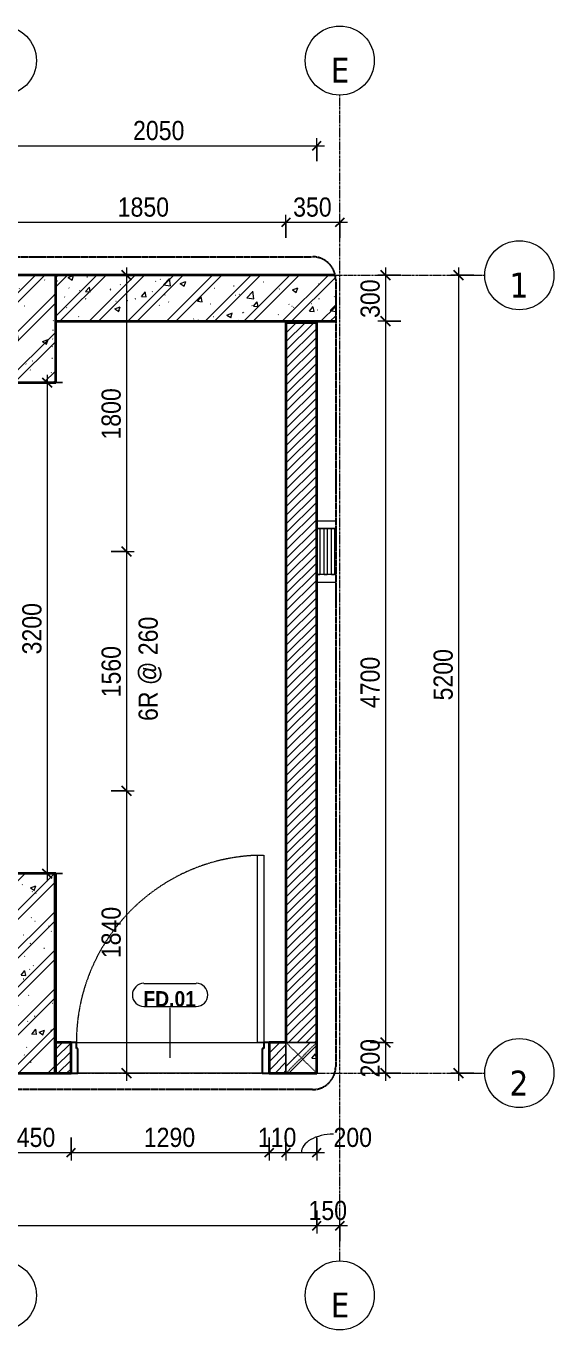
# Model space of a CAD drawing. Header units: millimetres. Extents: x 31919 to 91448, y -42770 to 34550.
# Drawn here: x 63198 to 66635, y -40526 to -32029 of the extents above; entities that cross this region are included whole.
import ezdxf

# ---------------------------------------------------------------- set-up
doc = ezdxf.new("R2010")
doc.units = ezdxf.units.MM
for name, pattern in [('Dash', [6, 3, -3]), ('Dash - Tight', [4.5, 3, -1.5]), ('Grid Line', [22.225, 12.7, -3.175, 3.175, -3.175]), ('Hidden', [7.14375, 4.7625, -2.38125])]:
    doc.linetypes.add(name, pattern=pattern)
for name, color, linetype, lineweight in [('0-3', 10, 'Continuous', 5), ('A-ANNO-DIMS', 211, 'Continuous', 9), ('A-ANNO-DIMS-50', 211, 'Continuous', 9), ('A-DETL-GENF-1', 92, 'Dash - Tight', 18), ('A-DETL-GENF-2', 254, 'Continuous', 18), ('A-DETL-GENF-3', 92, 'Hidden', 25), ('A-DETL-MEDM', 33, 'Continuous', 35), ('A-DOOR', 31, 'Continuous', 18), ('A-DOOR-FRAM', 31, 'Continuous', 25), ('A-DOOR-IDEN', 31, 'Continuous', 9), ('A-FLOR', 192, 'Continuous', 18), ('A-WALL', 113, 'Continuous', 18), ('A-WALL-1', 113, 'Continuous', 35), ('A-WALL-PATT-1', 111, 'Continuous', 18), ('A-WALL-PATT-2', 254, 'Continuous', 18), ('L-SITE-WALL-1', 7, 'Continuous', 35), ('M-EQPM', 50, 'Continuous', 18), ('S-COLS', 52, 'Continuous', 18), ('S-COLS-1', 9, 'Continuous', 5), ('S-COLS-2', 7, 'Continuous', 35), ('S-COLS-3', 52, 'Dash', 18), ('S-COLS-4', 254, 'Continuous', 18), ('S-COLS-5', 52, 'Continuous', 35), ('S-COLS-HDLN', 52, 'Dash', 18), ('S-GRID-1', 1, 'Grid Line', 9), ('S-GRID-IDEN', 1, 'Continuous', 9)]:
    doc.layers.add(name, color=color, linetype=linetype, lineweight=lineweight)
doc.styles.add('Arial_B', font='arialbd.ttf', dxfattribs={"width": 0.9, "height": 100})
doc.styles.add('Tahoma_B', font='tahomabd.ttf', dxfattribs={"height": 162.5})
doc.styles.add('UTM Avo', font='', dxfattribs={"width": 0.9, "height": 125})
doc.styles.get('UTM Avo').set_extended_font_data('UTM Avo')
doc.dimstyles.new('1_Dim_chi_tiet_2_5', dxfattribs={"dimscale": 304.8, "dimtxt": 124.912619, "dimasz": 0.19685, "dimexe": 0.164042, "dimexo": 0.0625, "dimgap": 0.016404, "dimtad": 1, "dimdec": 0, "dimrnd": 5, "dimzin": 0, "dimdsep": 46, "dimtxsty": 'UTM Avo', "dimblk1": 'OBLIQUE', "dimblk2": 'OBLIQUE', "dimsah": 1, "dimcen": 0.09, "dimdle": 0.164042, "dimazin": 0, "dimtfac": 1, "dimtdec": 4, "dimtix": 1, "dimtmove": 0, "dimatfit": 3, "dimfxl": 0.328084, "dimfxlon": 1, "dimtvp": 1, "dimtolj": 1, "dimtzin": 0, "dimarcsym": 2})
doc.dimstyles.new('1_Dim_chi_tiet_2_5_1', dxfattribs={"dimscale": 304.8, "dimtxt": 124.912619, "dimasz": 0.19685, "dimexe": 0.164042, "dimexo": 0.0625, "dimgap": 0.016404, "dimtad": 1, "dimdec": 0, "dimrnd": 5, "dimzin": 0, "dimdsep": 46, "dimtxsty": 'UTM Avo', "dimblk1": 'OBLIQUE', "dimblk2": 'OBLIQUE', "dimsah": 1, "dimcen": 0.09, "dimdle": 0.164042, "dimazin": 0, "dimtfac": 1, "dimtdec": 4, "dimtix": 1, "dimtmove": 1, "dimatfit": 3, "dimfxl": 0.328084, "dimfxlon": 1, "dimtvp": 1, "dimtolj": 1, "dimtzin": 0, "dimarcsym": 2})
pattern_1 = [(50, (0, 0), (364.368, -31.8783), [38.1, -419.1]), (355, (0, 0), (-70.4859, 382.1133), [30.48, -335.28]), (100.451, (30.36, -2.66), (293.885, 350.2334), [32.38, -356.18]), (46.184, (0, 101.6), (542.1585, -84.086), [57.15, -628.65]), (96.636, (45.2, 94.6), (474.805, 494.8554), [48.57, -534.27]), (351.184, (0, 101.6), (474.81, 494.85), [45.72, -502.92]), (21, (50.8, 76.2), (303.2285, -204.5305), [38.1, -419.1]), (326, (50.8, 76.2), (123.604, 368.376), [30.48, -335.28]), (71.451, (76.07, 59.16), (426.8341, 163.8427), [32.38, -356.18]), (37.5, (0, 0), (6.17665, 169.11015), [3.353, -327.863, 3.353, -337.007, -336.55]), (37.5, (0, 0), (6.17665, 169.11015), [-671.576, 3.353, -333.197]), (7.5, (0, 0), (133.6389, 200.3615), [3.353, -190.703, 3.353, -320.243, -128.27]), (7.5, (0, 0), (133.6389, 200.3615), [-517.652, 3.353, -124.917]), (327.5, (-113.28, 0), (271.18182, -11.45836), [3.353, -123.647, 3.353, -392.887, -525.78]), (327.5, (-113.28, 0), (271.18182, -11.45836), [-523.24, 3.353, -522.427]), (317.5, (-164.08, 0), (296.2585, 50.8528), [3.353, -161.747, 3.353, -259.791, -373.38]), (317.5, (-164.08, 0), (296.2585, 50.8528), [-428.244, 3.353, -370.027]), (45, (0, 0), (-125.7236, 125.7236), []), (45, (0, 190.5), (-125.7236, 125.7236), [])]
pattern_2 = [(45, (26003.375, 0), (-28.28427, 28.28427), [])]
pattern_3 = [(50, (26003.37, 0), (364.368, -31.8783), [38.1, -419.1]), (355, (26003.37, 0), (-70.4859, 382.1133), [30.48, -335.28]), (100.451, (26033.74, -2.66), (293.885, 350.2334), [32.38, -356.18]), (46.184, (26003.37, 101.6), (542.1585, -84.086), [57.15, -628.65]), (96.636, (26048.55, 94.6), (474.805, 494.8554), [48.57, -534.27]), (351.184, (26003.4, 101.6), (474.81, 494.85), [45.72, -502.92]), (21, (26054.17, 76.2), (303.2285, -204.5305), [38.1, -419.1]), (326, (26054.17, 76.2), (123.604, 368.376), [30.48, -335.28]), (71.451, (26079.44, 59.16), (426.8341, 163.8427), [32.38, -356.18]), (37.5, (26003.37, 0), (6.17665, 169.11015), [3.353, -327.863, 3.353, -337.007, -336.55]), (37.5, (26003.37, 0), (6.17665, 169.11015), [-671.576, 3.353, -333.197]), (7.5, (26003.37, 0), (133.6389, 200.3615), [3.353, -190.703, 3.353, -320.243, -128.27]), (7.5, (26003.37, 0), (133.6389, 200.3615), [-517.652, 3.353, -124.917]), (327.5, (25890.09, 0), (271.18182, -11.45836), [3.353, -123.647, 3.353, -392.887, -525.78]), (327.5, (25890.09, 0), (271.18182, -11.45836), [-523.24, 3.353, -522.427]), (317.5, (25839.3, 0), (296.2585, 50.8528), [3.353, -161.747, 3.353, -259.791, -373.38]), (317.5, (25839.3, 0), (296.2585, 50.8528), [-428.244, 3.353, -370.027]), (45, (26003.37, 0), (-125.7236, 125.7236), []), (45, (26003.37, 190.5), (-125.7236, 125.7236), [])]

# ---------------------------------------------------------------- blocks, each defined once
blk = doc.blocks.new('NCV_TKTC_KET CAU_rvt-4-TKCS_THANG BỘ TB2 - MẶT BẰNG TẦNG HẦM')
at = {"layer": 'A-WALL-PATT-2'}
h = blk.add_hatch(dxfattribs=at)
h.set_pattern_fill('FP_2', color=256, style=0, pattern_type=2)
h.set_pattern_definition(pattern_1)
h.paths.add_polyline_path([(31636.9, -33952.6), (33486.9, -33952.6), (33486.9, -33652.6), (31640.9, -33652.6), (31636.9, -33682.6)])
h = blk.add_hatch(dxfattribs=at)
h.set_pattern_fill('FP_2', color=256, style=0, pattern_type=2)
h.set_pattern_definition(pattern_1)
h.paths.add_polyline_path([(31636.9, -33952.6), (33486.9, -33952.6), (33486.9, -33652.6), (31640.9, -33652.6), (31636.9, -33682.6)])
h = blk.add_hatch(dxfattribs=at)
h.set_pattern_fill('FP_2', color=256, style=0, pattern_type=2)
h.set_pattern_definition(pattern_1)
h.paths.add_polyline_path([(33836.9, -33952.6), (37036.9, -33952.6), (37036.9, -33652.6), (33836.9, -33652.6)])
h = blk.add_hatch(dxfattribs=at)
h.set_pattern_fill('FP_2', color=256, style=0, pattern_type=2)
h.set_pattern_definition(pattern_1)
h.paths.add_polyline_path([(33836.9, -33952.6), (37036.9, -33952.6), (37036.9, -33652.6), (33836.9, -33652.6)])
h = blk.add_hatch(dxfattribs=at)
h.set_pattern_fill('FP_2', color=256, style=0, pattern_type=2)
h.set_pattern_definition(pattern_1)
h.paths.add_polyline_path([(37386.9, -33952.6), (39210.5, -33952.6), (39210.5, -33682.6), (39206.5, -33652.6), (37386.9, -33652.6)])
h = blk.add_hatch(dxfattribs=at)
h.set_pattern_fill('FP_2', color=256, style=0, pattern_type=2)
h.set_pattern_definition(pattern_1)
h.paths.add_polyline_path([(37386.9, -33952.6), (39210.5, -33952.6), (39210.5, -33682.6), (39206.5, -33652.6), (37386.9, -33652.6)])
at = {"layer": 'S-COLS-1'}
blk.add_hatch(color=256, dxfattribs=at).paths.add_polyline_path([(37384.2, -38852.6), (37386.9, -38852.6), (37386.9, -37552.6), (37384.2, -37552.7)])
at = {"layer": 'L-SITE-WALL-1'}
for p, q in [((33486.9, -33652.6), (31640.9, -33652.6)), ((37036.9, -33652.6), (33836.9, -33652.6)), ((39206.5, -33652.6), (37386.9, -33652.6)), ((31636.9, -33952.6), (33486.9, -33952.6)), ((33836.9, -33952.6), (37036.9, -33952.6)), ((37386.9, -33952.6), (39210.5, -33952.6))]:
    blk.add_line(p, q, dxfattribs=at)
at = {"layer": 'S-COLS-2'}
for p, q in [((33836.9, -37552.6), (33486.9, -37552.6)), ((37386.9, -37552.6), (37036.9, -37552.6)), ((37386.9, -38852.6), (37386.9, -37552.6)), ((37384.2, -38852.6), (37386.9, -38852.6))]:
    blk.add_line(p, q, dxfattribs=at)
blk = doc.blocks.new('FD_01 - FD_01-1200x2200mm-1787917-TKCS_THANG BỘ TB2 - MẶT BẰNG TẦNG HẦM')
at = {"layer": 'A-DETL-GENF-1'}
for p, q in [((570, 100), (570, 1320)), ((570, 1320), (610, 1320)), ((610, 1320), (610, 100)), ((610, 100), (570, 100))]:
    blk.add_line(p, q, dxfattribs=at)
blk.add_arc((610, 100), 1220, 91.87889, 180, dxfattribs=at)
at = {"layer": 'A-DOOR-FRAM'}
for p, q in [((-610, 100), (-645, 100)), ((-645, 100), (-645, -100)), ((-610, 60), (-610, 100)), ((645, 100), (610, 100)), ((610, 100), (610, 60)), ((645, -100), (645, 100)), ((-600, 60), (-610, 60)), ((-600, -100), (-600, 60)), ((610, 60), (600, 60)), ((600, 60), (600, -100)), ((-645, -100), (-600, -100)), ((600, -100), (645, -100))]:
    blk.add_line(p, q, dxfattribs=at)
blk = doc.blocks.new('G1_SOF - BO TRU - 200x200-3845341-TKCS_THANG BỘ TB2 - MẶT BẰNG TẦNG HẦM')
at = {"layer": 'S-COLS-HDLN'}
for p, q in [((-100, 100), (100, -100)), ((100, 100), (-100, -100))]:
    blk.add_line(p, q, dxfattribs=at)
blk = doc.blocks.new('THOAT NUOC 300 - w300-4038355-TKCS_THANG BỘ TB2 - MẶT BẰNG TẦNG HẦM')
at = {"layer": 'M-EQPM'}
for p, q in [((-562.5, 200), (-438.9, 200)), ((-542.5, 150), (-562.5, 150)), ((-438.9, 150), (-562.5, 150)), ((-542.5, 150), (-542.5, -150)), ((-514.5, -150), (-514.5, 150)), ((-494.5, 150), (-514.5, 150)), ((-494.5, 150), (-494.5, -150)), ((-466.4, -150), (-466.4, 150)), ((-446.4, 150), (-466.4, 150)), ((-446.4, 150), (-446.4, -150)), ((-562.5, -150), (-542.5, -150)), ((-438.9, -150), (-562.5, -150)), ((-514.5, -150), (-494.5, -150)), ((-466.4, -150), (-446.4, -150)), ((-562.5, -200), (-438.9, -200))]:
    blk.add_line(p, q, dxfattribs=at)
blk = doc.blocks.new('BORDER VIEW - BORDER VIEW-2470870-TKCS_THANG BỘ TB2 - MẶT BẰNG TẦNG HẦM')
at = {"layer": 'A-DETL-GENF-3'}
for p, q in [((150, 7573.6), (5277.2, 7573.6)), ((0, 150), (0, 7423.6)), ((5427.2, 7423.6), (5427.2, 150)), ((5277.2, 0), (150, 0))]:
    blk.add_line(p, q, dxfattribs=at)
for centre, start, end in [((150, 7423.6), 90, 180), ((5277.2, 7423.6), 360, 90), ((150, 150), 180, 270), ((5277.2, 150), 270, 0)]:
    blk.add_arc(centre, 150, start, end, dxfattribs=at)
blk = doc.blocks.new('Grid - M_Grid Head - Circle-353313-TKCS_THANG BỘ TB2 - MẶT BẰNG TẦNG HẦM')
at = {"layer": 'S-GRID-IDEN'}
blk.add_circle((0, 0), 4.5, dxfattribs=at)
blk = doc.blocks.new('DIMBLOCK79-TKCS_THANG BỘ TB2 - MẶT BẰNG TẦNG HẦM')
at = {"layer": 'A-ANNO-DIMS-50', "lineweight": 25}
for p, q in [((63851.2, -33652.6), (63821.2, -33622.6)), ((63851.2, -33652.6), (63881.2, -33682.6)), ((63851.2, -35452.6), (63821.2, -35422.6)), ((63851.2, -35452.6), (63881.2, -35482.6))]:
    blk.add_line(p, q, dxfattribs=at)
at = {"layer": 'A-ANNO-DIMS-50'}
for p, q in [((63851.2, -33602.6), (63851.2, -35452.6)), ((63951.2, -33652.6), (63801.2, -33652.6)), ((63851.2, -33652.6), (63951.2, -33652.6)), ((63751.2, -35452.6), (63901.2, -35452.6)), ((63851.2, -35452.6), (63751.2, -35452.6))]:
    blk.add_line(p, q, dxfattribs=at)
at = {"layer": 'A-ANNO-DIMS-50', "color": 0, "insert": (63688.8, -34723.7), "char_height": 125, "width": 410.824, "attachment_point": 1, "rotation": 90, "line_spacing_factor": 1.110334, "style": 'UTM Avo'}
blk.add_mtext('1800', dxfattribs=at)
blk = doc.blocks.new('_Oblique')
at = {"color": 0, "linetype": 'ByBlock', "lineweight": -2}
blk.add_line((-0.5, -0.5), (0.5, 0.5), dxfattribs=at)
blk = doc.blocks.new('DIMBLOCK80-TKCS_THANG BỘ TB2 - MẶT BẰNG TẦNG HẦM')
at = {"layer": 'A-ANNO-DIMS-50', "lineweight": 25}
for p, q in [((63851.2, -35452.6), (63821.2, -35422.6)), ((63851.2, -35452.6), (63881.2, -35482.6)), ((63851.2, -37012.6), (63821.2, -36982.6)), ((63851.2, -37012.6), (63881.2, -37042.6))]:
    blk.add_line(p, q, dxfattribs=at)
at = {"layer": 'A-ANNO-DIMS-50'}
for p, q in [((63751.2, -35452.6), (63901.2, -35452.6)), ((63851.2, -35452.6), (63751.2, -35452.6)), ((63851.2, -35452.6), (63851.2, -37012.6)), ((63751.2, -37012.6), (63901.2, -37012.6)), ((63851.2, -37012.6), (63751.2, -37012.6))]:
    blk.add_line(p, q, dxfattribs=at)
at = {"layer": 'A-ANNO-DIMS-50', "color": 0, "char_height": 125, "attachment_point": 1, "rotation": 90, "line_spacing_factor": 1.110334, "style": 'UTM Avo'}
for s, insert, width in [('6R @ 260', (63930.1, -36557.6), 780.01), ('1560', (63688.8, -36403.7), 410.824)]:
    blk.add_mtext(s, dxfattribs=dict(at, insert=insert, width=width))
blk = doc.blocks.new('DIMBLOCK81-TKCS_THANG BỘ TB2 - MẶT BẰNG TẦNG HẦM')
at = {"layer": 'A-ANNO-DIMS-50'}
for p, q in [((63751.2, -37012.6), (63901.2, -37012.6)), ((63851.2, -37012.6), (63751.2, -37012.6)), ((63851.2, -37012.6), (63851.2, -38902.6)), ((63951.2, -38852.6), (63801.2, -38852.6)), ((63851.2, -38852.6), (63951.2, -38852.6))]:
    blk.add_line(p, q, dxfattribs=at)
at = {"layer": 'A-ANNO-DIMS-50', "lineweight": 25}
for p, q in [((63851.2, -37012.6), (63821.2, -36982.6)), ((63851.2, -37012.6), (63881.2, -37042.6)), ((63851.2, -38852.6), (63821.2, -38822.6)), ((63851.2, -38852.6), (63881.2, -38882.6))]:
    blk.add_line(p, q, dxfattribs=at)
at = {"layer": 'A-ANNO-DIMS-50', "color": 0, "insert": (63688.8, -38103.7), "char_height": 125, "width": 410.824, "attachment_point": 1, "rotation": 90, "line_spacing_factor": 1.110334, "style": 'UTM Avo'}
blk.add_mtext('1840', dxfattribs=at)
blk = doc.blocks.new('DIMBLOCK85-TKCS_THANG BỘ TB2 - MẶT BẰNG TẦNG HẦM')
at = {"layer": 'A-ANNO-DIMS-50', "lineweight": 25}
for p, q in [((66013.5, -33652.6), (65983.5, -33622.6)), ((66013.5, -33652.6), (66043.5, -33682.6)), ((66013.5, -38852.6), (65983.5, -38822.6)), ((66013.5, -38852.6), (66043.5, -38882.6))]:
    blk.add_line(p, q, dxfattribs=at)
at = {"layer": 'A-ANNO-DIMS-50'}
for p, q in [((66013.5, -33602.6), (66013.5, -38902.6)), ((66113.5, -33652.6), (65963.5, -33652.6)), ((66013.5, -33652.6), (66113.5, -33652.6)), ((66113.5, -38852.6), (65963.5, -38852.6)), ((66013.5, -38852.6), (66113.5, -38852.6))]:
    blk.add_line(p, q, dxfattribs=at)
at = {"layer": 'A-ANNO-DIMS-50', "color": 0, "insert": (65851.1, -36423.7), "char_height": 125, "width": 410.824, "attachment_point": 1, "rotation": 90, "line_spacing_factor": 1.110334, "style": 'UTM Avo'}
blk.add_mtext('5200', dxfattribs=at)
blk = doc.blocks.new('DIMBLOCK86-TKCS_THANG BỘ TB2 - MẶT BẰNG TẦNG HẦM')
at = {"layer": 'A-ANNO-DIMS-50', "lineweight": 25}
for p, q in [((64890.3, -33308.2), (64860.3, -33338.2)), ((64890.3, -33308.2), (64920.3, -33278.2)), ((65240.3, -33308.2), (65210.3, -33338.2)), ((65240.3, -33308.2), (65270.3, -33278.2))]:
    blk.add_line(p, q, dxfattribs=at)
at = {"layer": 'A-ANNO-DIMS-50'}
for p, q in [((64890.3, -33408.2), (64890.3, -33258.2)), ((65290.3, -33308.2), (64890.3, -33308.2)), ((64890.3, -33308.2), (64890.3, -33408.2)), ((65240.3, -33408.2), (65240.3, -33258.2)), ((65240.3, -33308.2), (65240.3, -33408.2))]:
    blk.add_line(p, q, dxfattribs=at)
at = {"layer": 'A-ANNO-DIMS-50', "color": 0, "insert": (64936.9, -33145.8), "char_height": 125, "width": 308.118, "attachment_point": 1, "line_spacing_factor": 1.110334, "style": 'UTM Avo'}
blk.add_mtext('350', dxfattribs=at)
blk = doc.blocks.new('DIMBLOCK87-TKCS_THANG BỘ TB2 - MẶT BẰNG TẦNG HẦM')
at = {"layer": 'A-ANNO-DIMS-50', "lineweight": 25}
for p, q in [((63040.3, -33308.2), (63010.3, -33338.2)), ((63040.3, -33308.2), (63070.3, -33278.2)), ((64890.3, -33308.2), (64860.3, -33338.2)), ((64890.3, -33308.2), (64920.3, -33278.2))]:
    blk.add_line(p, q, dxfattribs=at)
at = {"layer": 'A-ANNO-DIMS-50'}
for p, q in [((63040.3, -33408.2), (63040.3, -33258.2)), ((64890.3, -33308.2), (63040.3, -33308.2)), ((63040.3, -33308.2), (63040.3, -33408.2)), ((64890.3, -33408.2), (64890.3, -33258.2)), ((64890.3, -33308.2), (64890.3, -33408.2))]:
    blk.add_line(p, q, dxfattribs=at)
at = {"layer": 'A-ANNO-DIMS-50', "color": 0, "insert": (63794.1, -33145.8), "char_height": 125, "width": 410.824, "attachment_point": 1, "line_spacing_factor": 1.110334, "style": 'UTM Avo'}
blk.add_mtext('1850', dxfattribs=at)
blk = doc.blocks.new('DIMBLOCK91-TKCS_THANG BỘ TB2 - MẶT BẰNG TẦNG HẦM')
at = {"layer": 'A-ANNO-DIMS-50'}
for p, q in [((64890.3, -39271.3), (64890.3, -39421.3)), ((64890.3, -39371.3), (64890.3, -39271.3)), ((65090.3, -39271.3), (65090.3, -39421.3)), ((65090.3, -39371.3), (65090.3, -39271.3)), ((65140.3, -39371.3), (64890.3, -39371.3))]:
    blk.add_line(p, q, dxfattribs=at)
at = {"layer": 'A-ANNO-DIMS-50', "lineweight": 25}
for p, q in [((64890.3, -39371.3), (64920.3, -39341.3)), ((65090.3, -39371.3), (65120.3, -39341.3)), ((64890.3, -39371.3), (64860.3, -39401.3)), ((65090.3, -39371.3), (65060.3, -39401.3))]:
    blk.add_line(p, q, dxfattribs=at)
at = {"layer": 'A-ANNO-DIMS-50'}
blk.add_ellipse((65199.6, -39371.3), major_axis=(209.3, 0), ratio=0.576481, start_param=1.570796, end_param=3.141593, dxfattribs=at)
at = {"layer": 'A-ANNO-DIMS-50', "color": 0, "insert": (65199.6, -39208.9), "char_height": 125, "width": 308.118, "attachment_point": 1, "line_spacing_factor": 1.110334, "style": 'UTM Avo'}
blk.add_mtext('200', dxfattribs=at)
blk = doc.blocks.new('DIMBLOCK92-TKCS_THANG BỘ TB2 - MẶT BẰNG TẦNG HẦM')
at = {"layer": 'A-ANNO-DIMS-50'}
for p, q in [((64780.3, -39271.3), (64780.3, -39421.3)), ((64780.3, -39371.3), (64780.3, -39271.3)), ((64890.3, -39271.3), (64890.3, -39421.3)), ((64890.3, -39371.3), (64890.3, -39271.3)), ((64890.3, -39371.3), (64780.3, -39371.3))]:
    blk.add_line(p, q, dxfattribs=at)
at = {"layer": 'A-ANNO-DIMS-50', "lineweight": 25}
for p, q in [((64780.3, -39371.3), (64810.3, -39341.3)), ((64890.3, -39371.3), (64920.3, -39341.3)), ((64780.3, -39371.3), (64750.3, -39401.3)), ((64890.3, -39371.3), (64860.3, -39401.3))]:
    blk.add_line(p, q, dxfattribs=at)
at = {"layer": 'A-ANNO-DIMS-50', "color": 0, "insert": (64706.9, -39208.9), "char_height": 125, "width": 308.118, "attachment_point": 1, "line_spacing_factor": 1.110334, "style": 'UTM Avo'}
blk.add_mtext('110', dxfattribs=at)
blk = doc.blocks.new('DIMBLOCK93-TKCS_THANG BỘ TB2 - MẶT BẰNG TẦNG HẦM')
at = {"layer": 'A-ANNO-DIMS-50'}
for p, q in [((63490.3, -39271.3), (63490.3, -39421.3)), ((63490.3, -39371.3), (63490.3, -39271.3)), ((64780.3, -39271.3), (64780.3, -39421.3)), ((64780.3, -39371.3), (64780.3, -39271.3)), ((64780.3, -39371.3), (63490.3, -39371.3))]:
    blk.add_line(p, q, dxfattribs=at)
at = {"layer": 'A-ANNO-DIMS-50', "lineweight": 25}
for p, q in [((63490.3, -39371.3), (63520.3, -39341.3)), ((64780.3, -39371.3), (64810.3, -39341.3)), ((63490.3, -39371.3), (63460.3, -39401.3)), ((64780.3, -39371.3), (64750.3, -39401.3))]:
    blk.add_line(p, q, dxfattribs=at)
at = {"layer": 'A-ANNO-DIMS-50', "color": 0, "insert": (63964.1, -39208.9), "char_height": 125, "width": 410.824, "attachment_point": 1, "line_spacing_factor": 1.110334, "style": 'UTM Avo'}
blk.add_mtext('1290', dxfattribs=at)
blk = doc.blocks.new('DIMBLOCK94-TKCS_THANG BỘ TB2 - MẶT BẰNG TẦNG HẦM')
at = {"layer": 'A-ANNO-DIMS-50'}
for p, q in [((63040.3, -39471.3), (63040.3, -39321.3)), ((63490.3, -39271.3), (63490.3, -39421.3)), ((63490.3, -39371.3), (63490.3, -39271.3)), ((63490.3, -39371.3), (63040.3, -39371.3)), ((63040.3, -39371.3), (63040.3, -39471.3))]:
    blk.add_line(p, q, dxfattribs=at)
at = {"layer": 'A-ANNO-DIMS-50', "lineweight": 25}
for p, q in [((63040.3, -39371.3), (63070.3, -39341.3)), ((63490.3, -39371.3), (63520.3, -39341.3)), ((63040.3, -39371.3), (63010.3, -39401.3)), ((63490.3, -39371.3), (63460.3, -39401.3))]:
    blk.add_line(p, q, dxfattribs=at)
at = {"layer": 'A-ANNO-DIMS-50', "color": 0, "insert": (63136.9, -39208.9), "char_height": 125, "width": 308.118, "attachment_point": 1, "line_spacing_factor": 1.110334, "style": 'UTM Avo'}
blk.add_mtext('450', dxfattribs=at)
blk = doc.blocks.new('STN_Door Tag - STN_Door Tag-1788670-TKCS_THANG BỘ TB2 - MẶT BẰNG TẦNG HẦM')
at = {"layer": 'A-DOOR-IDEN'}
for p, q in [((-3.37, 1.49), (3.43, 1.49)), ((-3.37, -1.52), (3.43, -1.52))]:
    blk.add_line(p, q, dxfattribs=at)
for centre, start, end in [((-3.37, -0.01), 90, 270), ((3.43, -0.01), 270, 90)]:
    blk.add_arc(centre, 1.51, start, end, dxfattribs=at)
blk = doc.blocks.new('DIMBLOCK102-TKCS_THANG BỘ TB2 - MẶT BẰNG TẦNG HẦM')
at = {"layer": 'A-ANNO-DIMS-50'}
for p, q in [((65090.3, -39747.5), (65090.3, -39897.5)), ((65090.3, -39847.5), (65090.3, -39747.5)), ((65290.3, -39847.5), (65090.3, -39847.5)), ((65240.3, -39947.5), (65240.3, -39797.5)), ((65240.3, -39847.5), (65240.3, -39947.5))]:
    blk.add_line(p, q, dxfattribs=at)
at = {"layer": 'A-ANNO-DIMS-50', "lineweight": 25}
for p, q in [((65090.3, -39847.5), (65060.3, -39877.5)), ((65090.3, -39847.5), (65120.3, -39817.5)), ((65240.3, -39847.5), (65210.3, -39877.5)), ((65240.3, -39847.5), (65270.3, -39817.5))]:
    blk.add_line(p, q, dxfattribs=at)
at = {"layer": 'A-ANNO-DIMS-50', "color": 0, "insert": (65036.9, -39685.1), "char_height": 125, "width": 308.118, "attachment_point": 1, "line_spacing_factor": 1.110334, "style": 'UTM Avo'}
blk.add_mtext('150', dxfattribs=at)
blk = doc.blocks.new('DIMBLOCK103-TKCS_THANG BỘ TB2 - MẶT BẰNG TẦNG HẦM')
at = {"layer": 'A-ANNO-DIMS-50'}
for p, q in [((57790.3, -39747.5), (57790.3, -39897.5)), ((57790.3, -39847.5), (57790.3, -39747.5)), ((65090.3, -39747.5), (65090.3, -39897.5)), ((65090.3, -39847.5), (65090.3, -39747.5)), ((65090.3, -39847.5), (57740.3, -39847.5))]:
    blk.add_line(p, q, dxfattribs=at)
at = {"layer": 'A-ANNO-DIMS-50', "lineweight": 25}
for p, q in [((57790.3, -39847.5), (57760.3, -39877.5)), ((57790.3, -39847.5), (57820.3, -39817.5)), ((65090.3, -39847.5), (65060.3, -39877.5)), ((65090.3, -39847.5), (65120.3, -39817.5))]:
    blk.add_line(p, q, dxfattribs=at)
at = {"layer": 'A-ANNO-DIMS-50', "color": 0, "insert": (61269.1, -39685.1), "char_height": 125, "width": 410.824, "attachment_point": 1, "line_spacing_factor": 1.110334, "style": 'UTM Avo'}
blk.add_mtext('7300', dxfattribs=at)
blk = doc.blocks.new('DIMBLOCK104-TKCS_THANG BỘ TB2 - MẶT BẰNG TẦNG HẦM')
at = {"layer": 'A-ANNO-DIMS-50', "lineweight": 25}
for p, q in [((65537.8, -33652.6), (65507.8, -33622.6)), ((65537.8, -33652.6), (65567.8, -33682.6)), ((65537.8, -33952.6), (65507.8, -33922.6)), ((65537.8, -33952.6), (65567.8, -33982.6))]:
    blk.add_line(p, q, dxfattribs=at)
at = {"layer": 'A-ANNO-DIMS-50'}
for p, q in [((65537.8, -33602.6), (65537.8, -33952.6)), ((65637.8, -33652.6), (65487.8, -33652.6)), ((65537.8, -33652.6), (65637.8, -33652.6)), ((65637.8, -33952.6), (65487.8, -33952.6)), ((65537.8, -33952.6), (65637.8, -33952.6))]:
    blk.add_line(p, q, dxfattribs=at)
at = {"layer": 'A-ANNO-DIMS-50', "color": 0, "insert": (65375.4, -33930.9), "char_height": 125, "width": 308.118, "attachment_point": 1, "rotation": 90, "line_spacing_factor": 1.110334, "style": 'UTM Avo'}
blk.add_mtext('300', dxfattribs=at)
blk = doc.blocks.new('DIMBLOCK105-TKCS_THANG BỘ TB2 - MẶT BẰNG TẦNG HẦM')
at = {"layer": 'A-ANNO-DIMS-50'}
for p, q in [((65637.8, -33952.6), (65487.8, -33952.6)), ((65537.8, -33952.6), (65537.8, -38652.6)), ((65537.8, -33952.6), (65637.8, -33952.6)), ((65437.8, -38652.6), (65587.8, -38652.6)), ((65537.8, -38652.6), (65437.8, -38652.6))]:
    blk.add_line(p, q, dxfattribs=at)
at = {"layer": 'A-ANNO-DIMS-50', "lineweight": 25}
for p, q in [((65537.8, -33952.6), (65507.8, -33922.6)), ((65537.8, -33952.6), (65567.8, -33982.6)), ((65537.8, -38652.6), (65507.8, -38622.6)), ((65537.8, -38652.6), (65567.8, -38682.6))]:
    blk.add_line(p, q, dxfattribs=at)
at = {"layer": 'A-ANNO-DIMS-50', "color": 0, "insert": (65375.4, -36473.8), "char_height": 125, "width": 410.824, "attachment_point": 1, "rotation": 90, "line_spacing_factor": 1.110334, "style": 'UTM Avo'}
blk.add_mtext('4700', dxfattribs=at)
blk = doc.blocks.new('DIMBLOCK106-TKCS_THANG BỘ TB2 - MẶT BẰNG TẦNG HẦM')
at = {"layer": 'A-ANNO-DIMS-50'}
for p, q in [((65437.8, -38652.6), (65587.8, -38652.6)), ((65537.8, -38652.6), (65437.8, -38652.6)), ((65537.8, -38652.6), (65537.8, -38902.6)), ((65637.8, -38852.6), (65487.8, -38852.6)), ((65537.8, -38852.6), (65637.8, -38852.6))]:
    blk.add_line(p, q, dxfattribs=at)
at = {"layer": 'A-ANNO-DIMS-50', "lineweight": 25}
for p, q in [((65537.8, -38652.6), (65507.8, -38622.6)), ((65537.8, -38652.6), (65567.8, -38682.6)), ((65537.8, -38852.6), (65507.8, -38822.6)), ((65537.8, -38852.6), (65567.8, -38882.6))]:
    blk.add_line(p, q, dxfattribs=at)
at = {"layer": 'A-ANNO-DIMS-50', "color": 0, "insert": (65375.4, -38881), "char_height": 125, "width": 308.118, "attachment_point": 1, "rotation": 90, "line_spacing_factor": 1.110334, "style": 'UTM Avo'}
blk.add_mtext('200', dxfattribs=at)
blk = doc.blocks.new('DIMBLOCK109-TKCS_THANG BỘ TB2 - MẶT BẰNG TẦNG HẦM')
at = {"layer": 'A-ANNO-DIMS-50'}
for p, q in [((63040.3, -32709.1), (63040.3, -32859.1)), ((63040.3, -32809.1), (63040.3, -32709.1)), ((65090.3, -32909.1), (65090.3, -32759.1)), ((63040.3, -32809.1), (65140.3, -32809.1)), ((65090.3, -32809.1), (65090.3, -32909.1))]:
    blk.add_line(p, q, dxfattribs=at)
at = {"layer": 'A-ANNO-DIMS-50', "lineweight": 25}
for p, q in [((63040.3, -32809.1), (63070.3, -32779.1)), ((65090.3, -32809.1), (65120.3, -32779.1)), ((63040.3, -32809.1), (63010.3, -32839.1)), ((65090.3, -32809.1), (65060.3, -32839.1))]:
    blk.add_line(p, q, dxfattribs=at)
at = {"layer": 'A-ANNO-DIMS-50', "color": 0, "insert": (63894.1, -32646.8), "char_height": 125, "width": 410.824, "attachment_point": 1, "line_spacing_factor": 1.110334, "style": 'UTM Avo'}
blk.add_mtext('2050', dxfattribs=at)
blk = doc.blocks.new('DIMBLOCK113-TKCS_THANG BỘ TB2 - MẶT BẰNG TẦNG HẦM')
at = {"layer": 'A-ANNO-DIMS-50', "lineweight": 25}
for p, q in [((63335.1, -34352.6), (63305.1, -34322.6)), ((63335.1, -34352.6), (63365.1, -34382.6)), ((63335.1, -37552.7), (63305.1, -37522.7)), ((63335.1, -37552.7), (63365.1, -37582.7))]:
    blk.add_line(p, q, dxfattribs=at)
at = {"layer": 'A-ANNO-DIMS-50'}
for p, q in [((63335.1, -34302.6), (63335.1, -37602.7)), ((63435.1, -34352.6), (63285.1, -34352.6)), ((63335.1, -34352.6), (63435.1, -34352.6)), ((63435.1, -37552.7), (63285.1, -37552.7)), ((63335.1, -37552.7), (63435.1, -37552.7))]:
    blk.add_line(p, q, dxfattribs=at)
at = {"layer": 'A-ANNO-DIMS-50', "color": 0, "insert": (63172.8, -36123.8), "char_height": 125, "width": 410.824, "attachment_point": 1, "rotation": 90, "line_spacing_factor": 1.110334, "style": 'UTM Avo'}
blk.add_mtext('3200', dxfattribs=at)

msp = doc.modelspace()

# ---------------------------------------------------------------- hatches: boundary and pattern name
at = {"layer": 'A-DETL-GENF-2'}
h = msp.add_hatch(dxfattribs=at)
h.set_pattern_fill('FP_2', color=256, style=0, pattern_type=2)
h.set_pattern_definition(pattern_3)
h.paths.add_polyline_path([(63040.3, -38852.6), (63387.6, -38852.6), (63387.6, -37552.7), (63040.3, -37552.7)])
h.paths.add_polyline_path([(59508.3, -38852.6), (59840.3, -38852.6), (59840.3, -37552.6), (59490.3, -37552.6), (59490.3, -38852.6)])
h.paths.add_polyline_path([(59490.3, -34352.6), (59840.3, -34352.6), (59840.3, -33652.6), (59490.3, -33652.6)])
h.paths.add_polyline_path([(63390.3, -34352.6), (63390.3, -33652.6), (63040.3, -33652.6), (63040.3, -34352.6)])
at = {"layer": 'A-WALL-PATT-1'}
h = msp.add_hatch(dxfattribs=at)
h.set_pattern_fill('FP_1', color=256, style=0, pattern_type=2)
h.set_pattern_definition(pattern_2)
h.paths.add_polyline_path([(64890.3, -38652.6), (65090.3, -38652.6), (65090.3, -33962.6), (64890.3, -33962.6), (64890.3, -36262.9)])
h = msp.add_hatch(dxfattribs=at)
h.set_pattern_fill('FP_1', color=256, style=0, pattern_type=2)
h.set_pattern_definition(pattern_2)
h.paths.add_polyline_path([(64890.3, -38852.6), (64890.3, -38652.6), (64780.3, -38652.6), (64780.3, -38852.6)])
h.paths.add_polyline_path([(63490.3, -38852.6), (63490.3, -38652.6), (63387.6, -38652.6), (63387.6, -38852.6)])
at = {"layer": 'S-COLS-4'}
h = msp.add_hatch(dxfattribs=at)
h.set_pattern_fill('FP_2', color=256, style=0, pattern_type=2)
h.set_pattern_definition(pattern_3)
h.paths.add_polyline_path([(65090.3, -38852.6), (65090.3, -38652.6), (64890.3, -38652.6), (64890.3, -38852.6)])
h = msp.add_hatch(dxfattribs=at)
h.set_pattern_fill('FP_2', color=256, style=0, pattern_type=2)
h.set_pattern_definition(pattern_3)
h.paths.add_polyline_path([(65090.3, -38852.6), (65090.3, -38652.6), (64890.3, -38652.6), (64890.3, -38852.6)])

# ---------------------------------------------------------------- linework, layer by layer
at = {"layer": 'A-DETL-MEDM'}
for p, q in [((63390.3, -33652.6), (63040.3, -33652.6)), ((63390.3, -34352.6), (63390.3, -33652.6)), ((63040.3, -34352.6), (63390.3, -34352.6)), ((63387.6, -37552.7), (63040.3, -37552.7)), ((63387.6, -38852.6), (63387.6, -37552.7)), ((63040.3, -38852.6), (63387.6, -38852.6))]:
    msp.add_line(p, q, dxfattribs=at)
at = {"layer": 'A-DOOR-IDEN'}
msp.add_line((64135.3, -38752.6), (64135.3, -38426.9), dxfattribs=at)
at = {"layer": 'A-FLOR'}
for p, q in [((64890.3, -33962.6), (64890.3, -33952.6)), ((65090.3, -33952.6), (65090.3, -33962.6)), ((65090.3, -35302.6), (65213.9, -35302.6)), ((65213.9, -35602.6), (65090.3, -35602.6)), ((63525.3, -38652.7), (64745.3, -38652.7)), ((64735.3, -38852.6), (63535.3, -38852.6))]:
    msp.add_line(p, q, dxfattribs=at)
at = {"layer": 'A-WALL'}
for p, q in [((64890.3, -38652.6), (65090.3, -38652.6)), ((64890.3, -38852.6), (64890.3, -38652.6))]:
    msp.add_line(p, q, dxfattribs=at)
at = {"layer": 'A-WALL-1'}
for p, q in [((64890.3, -33962.6), (64890.3, -38652.6)), ((65090.3, -33962.6), (64890.3, -33962.6)), ((65090.3, -38652.6), (65090.3, -33962.6)), ((63490.3, -38652.6), (63387.6, -38652.6)), ((63490.3, -38852.6), (63490.3, -38652.6)), ((64890.3, -38652.6), (64780.3, -38652.6)), ((64780.3, -38652.6), (64780.3, -38852.6)), ((63387.6, -38852.6), (63490.3, -38852.6)), ((64780.3, -38852.6), (64890.3, -38852.6))]:
    msp.add_line(p, q, dxfattribs=at)
at = {"layer": 'S-COLS'}
for p, q in [((64890.3, -38652.6), (64890.3, -38852.6)), ((65090.3, -38652.6), (64890.3, -38652.6))]:
    msp.add_line(p, q, dxfattribs=at)
at = {"layer": 'S-COLS-5'}
for p, q in [((65090.3, -38852.6), (65090.3, -38652.6)), ((64890.3, -38852.6), (65090.3, -38852.6))]:
    msp.add_line(p, q, dxfattribs=at)
at = {"layer": 'S-GRID-1'}
for p, q in [((58068.9, -33652.6), (64935.2, -33652.6)), ((64935.2, -33652.6), (66185.2, -33652.6)), ((65240.3, -38826.4), (65240.3, -33728.8)), ((65240.3, -40076.4), (65240.3, -38826.4)), ((58068.9, -38852.6), (64935.2, -38852.6)), ((64935.2, -38852.6), (66185.2, -38852.6))]:
    msp.add_line(p, q, dxfattribs=at)

# ---------------------------------------------------------------- block references
at = {"layer": '0-3'}
msp.add_blockref('NCV_TKTC_KET CAU_rvt-4-TKCS_THANG BỘ TB2 - MẶT BẰNG TẦNG HẦM', (26003.4, 0), dxfattribs=at)
at = {"layer": 'A-DETL-GENF-1', "rotation": 270.0000000000001}
msp.add_blockref('BORDER VIEW - BORDER VIEW-2470870-TKCS_THANG BỘ TB2 - MẶT BẰNG TẦNG HẦM', (57640.3, -33532.6), dxfattribs=at)
at = {"layer": 'A-DOOR'}
msp.add_blockref('FD_01 - FD_01-1200x2200mm-1787917-TKCS_THANG BỘ TB2 - MẶT BẰNG TẦNG HẦM', (64135.3, -38752.6), dxfattribs=at)
at = {"layer": 'A-DOOR-IDEN', "xscale": 49.99999999999998, "yscale": 49.99999999999998, "zscale": 49.99999999999998}
msp.add_blockref('STN_Door Tag - STN_Door Tag-1788670-TKCS_THANG BỘ TB2 - MẶT BẰNG TẦNG HẦM', (64133.8, -38342.4), dxfattribs=at)
at = {"layer": 'M-EQPM'}
msp.add_blockref('THOAT NUOC 300 - w300-4038355-TKCS_THANG BỘ TB2 - MẶT BẰNG TẦNG HẦM', (65652.8, -35452.6), dxfattribs=at)
at = {"layer": 'S-COLS-3', "rotation": 270.0000000000001}
msp.add_blockref('G1_SOF - BO TRU - 200x200-3845341-TKCS_THANG BỘ TB2 - MẶT BẰNG TẦNG HẦM', (64990.3, -38752.6), dxfattribs=at)
at = {"layer": 'S-GRID-IDEN', "xscale": 49.99999999999998, "yscale": 49.99999999999998, "zscale": 49.99999999999998}
for p in [(63040.3, -32253.8), (65240.3, -32253.8), (63040.3, -40301.4), (65240.3, -40301.4)]:
    msp.add_blockref('Grid - M_Grid Head - Circle-353313-TKCS_THANG BỘ TB2 - MẶT BẰNG TẦNG HẦM', p, dxfattribs=at)
at = {"layer": 'S-GRID-IDEN', "xscale": 49.99999999999998, "yscale": 49.99999999999998, "zscale": 49.99999999999998, "rotation": 269.9999999999997}
for p in [(66410.2, -33652.6), (66410.2, -38852.6)]:
    msp.add_blockref('Grid - M_Grid Head - Circle-353313-TKCS_THANG BỘ TB2 - MẶT BẰNG TẦNG HẦM', p, dxfattribs=at)

# ---------------------------------------------------------------- texts
at = {"layer": 'A-DOOR-IDEN', "insert": (64132.8, -38369.1), "char_height": 100, "width": 351.45, "attachment_point": 5, "line_spacing_factor": 0.936439, "style": 'Arial_B'}
msp.add_mtext('\\pt2.25,4.5,6.75,9,11.25,13.5,15.75,18,20.25,22.5,24.75,27,29.25,31.5,33.75,36,38.25,40.5,42.75,45,47.25,49.5,51.75,54,56.25,58.5,60.75,63,65.25,67.5,69.75,72;FD.01', dxfattribs=at)

# ---------------------------------------------------------------- dimensions: what is measured, and where the dimension line sits
at = {"layer": 'A-ANNO-DIMS'}
for base, p1, p2, override, picture, middle in [((65090.3, -32809.1), (63040.3, -32709.1), (65090.3, -32909.1), {"dimpost": '<>', "dimfxl": 2059.732992}, 'DIMBLOCK109-TKCS_THANG BỘ TB2 - MẶT BẰNG TẦNG HẦM', (64065.3, -32739.5)), ((63040.3, -33308.2), (64890.3, -33408.2), (63040.3, -33408.2), {"dimpost": '<>', "dimfxl": 1850}, 'DIMBLOCK87-TKCS_THANG BỘ TB2 - MẶT BẰNG TẦNG HẦM', (63965.3, -33238.5)), ((63040.3, -39371.3), (63490.3, -39271.3), (63040.3, -39471.3), {"dimpost": '<>', "dimfxl": 492.44289}, 'DIMBLOCK94-TKCS_THANG BỘ TB2 - MẶT BẰNG TẦNG HẦM', (63265.3, -39301.6)), ((64780.3, -39371.3), (64890.3, -39271.3), (64780.3, -39271.3), {"dimpost": '<>', "dimfxl": 110}, 'DIMBLOCK92-TKCS_THANG BỘ TB2 - MẶT BẰNG TẦNG HẦM', (64835.3, -39301.6)), ((57790.3, -39847.5), (65090.3, -39747.5), (57790.3, -39747.5), {"dimpost": '<>', "dimfxl": 7300}, 'DIMBLOCK103-TKCS_THANG BỘ TB2 - MẶT BẰNG TẦNG HẦM', (61440.3, -39777.8)), ((65090.3, -39847.5), (65240.3, -39947.5), (65090.3, -39747.5), {"dimpost": '<>', "dimfxl": 250}, 'DIMBLOCK102-TKCS_THANG BỘ TB2 - MẶT BẰNG TẦNG HẦM', (65165.3, -39777.8))]:
    dim = msp.add_linear_dim(base=base, p1=p1, p2=p2, dimstyle='1_Dim_chi_tiet_2_5', override=override, dxfattribs=at)
    dim.commit()
    dim.dimension.update_dxf_attribs({"geometry": picture, "text_midpoint": middle})
for base, p1, p2, angle, override, picture, middle in [((64890.3, -33308.2), (65240.3, -33408.2), (64890.3, -33408.2), 0, {"dimpost": '<>', "dimfxl": 350}, 'DIMBLOCK86-TKCS_THANG BỘ TB2 - MẶT BẰNG TẦNG HẦM', (65065.3, -33238.5)), ((63851.2, -35452.6), (63951.2, -33652.6), (63751.2, -35452.6), 90, {"dimpost": '<>', "dimfxl": 1811.077028}, 'DIMBLOCK79-TKCS_THANG BỘ TB2 - MẶT BẰNG TẦNG HẦM', (63781.5, -34552.6)), ((65537.8, -33952.6), (65637.8, -33652.6), (65637.8, -33952.6), 90, {"dimpost": '<>', "dimfxl": 300}, 'DIMBLOCK104-TKCS_THANG BỘ TB2 - MẶT BẰNG TẦNG HẦM', (65468.1, -33802.6)), ((66013.5, -38852.6), (66113.5, -33652.6), (66113.5, -38852.6), 90, {"dimpost": '<>', "dimfxl": 5200}, 'DIMBLOCK85-TKCS_THANG BỘ TB2 - MẶT BẰNG TẦNG HẦM', (65943.8, -36252.6)), ((65537.8, -38652.6), (65637.8, -33952.6), (65437.8, -38652.6), 90, {"dimpost": '<>', "dimfxl": 4704.324661}, 'DIMBLOCK105-TKCS_THANG BỘ TB2 - MẶT BẰNG TẦNG HẦM', (65468.1, -36302.6)), ((63335.1, -37552.7), (63435.1, -34352.6), (63435.1, -37552.7), 90, {"dimpost": '<>', "dimfxl": 3200.146334}, 'DIMBLOCK113-TKCS_THANG BỘ TB2 - MẶT BẰNG TẦNG HẦM', (63265.5, -35952.6)), ((63851.2, -38852.6), (63751.2, -37012.6), (63951.2, -38852.6), 90, {"dimpost": '<>', "dimfxl": 1850.837648}, 'DIMBLOCK81-TKCS_THANG BỘ TB2 - MẶT BẰNG TẦNG HẦM', (63781.5, -37932.6)), ((65537.8, -38852.6), (65437.8, -38652.6), (65637.8, -38852.6), 90, {"dimpost": '<>', "dimfxl": 282.792278}, 'DIMBLOCK106-TKCS_THANG BỘ TB2 - MẶT BẰNG TẦNG HẦM', (65468.1, -38752.6)), ((63490.3, -39371.3), (64780.3, -39271.3), (63490.3, -39271.3), 0, {"dimpost": '<>', "dimfxl": 1290}, 'DIMBLOCK93-TKCS_THANG BỘ TB2 - MẶT BẰNG TẦNG HẦM', (64135.3, -39301.6))]:
    dim = msp.add_linear_dim(base=base, p1=p1, p2=p2, angle=angle, dimstyle='1_Dim_chi_tiet_2_5', override=override, dxfattribs=at)
    dim.commit()
    dim.dimension.update_dxf_attribs({"geometry": picture, "text_midpoint": middle})
dim = msp.add_linear_dim(base=(63851.2, -37012.6), p1=(63751.2, -35452.6), p2=(63751.2, -37012.6), angle=90, text='<>\\X6R @ 260', dimstyle='1_Dim_chi_tiet_2_5', override={"dimpost": '<>', "dimfxl": 1560}, dxfattribs=at)
dim.commit()
dim.dimension.update_dxf_attribs({"geometry": 'DIMBLOCK80-TKCS_THANG BỘ TB2 - MẶT BẰNG TẦNG HẦM', "text_midpoint": (63851.2, -36232.6)})
dim = msp.add_linear_dim(base=(64890.3, -39371.3), p1=(65090.3, -39271.3), p2=(64890.3, -39271.3), dimstyle='1_Dim_chi_tiet_2_5_1', override={"dimpost": '<>', "dimfxl": 200}, dxfattribs=at)
dim.commit()
dim.dimension.update_dxf_attribs({"geometry": 'DIMBLOCK91-TKCS_THANG BỘ TB2 - MẶT BẰNG TẦNG HẦM', "text_midpoint": (65353.7, -39292.3), "dimtype": 160})

# ---------------------------------------------------------------- next in the draw order: texts
at = {"layer": 'S-GRID-IDEN', "char_height": 162.5, "attachment_point": 5, "line_spacing_factor": 0.996129, "style": 'Tahoma_B', "bg_fill": 3, "box_fill_scale": 1.25, "bg_fill_color": 256, "bg_fill_true_color": 13158600, "bg_fill_transparency": 0}
for s, insert, width in [('\\pt634.99962,1269.99925,1905.0005,2540.00013,3174.99975,3809.99937,4445.00062,5080.00025,5714.99987,6349.9995,6985.00075,7620.00037,8255,8889.99962,9524.99925,10160.0005,10795.00013,11429.99975,12064.99938,12700.00063,13335.00025,13969.99988,14604.9995,15240.00075,15875.00038,16510,17144.99963,17779.99925,18415.0005,19050.00013,19684.99975,20319.99938;E', (65242.4, -32316.2), 139), ('\\pt634.99962,1269.99925,1905.0005,2540.00013,3174.99975,3809.99937,4445.00062,5080.00025,5714.99987,6349.9995,6985.00075,7620.00037,8255,8889.99962,9524.99925,10160.0005,10795.00013,11429.99975,12064.99938,12700.00063,13335.00025,13969.99988,14604.9995,15240.00075,15875.00038,16510,17144.99963,17779.99925,18415.0005,19050.00013,19684.99975,20319.99938;1', (66407.4, -33717.5), 145.5), ('\\pt634.99962,1269.99925,1905.0005,2540.00013,3174.99975,3809.99937,4445.00062,5080.00025,5714.99987,6349.9995,6985.00075,7620.00037,8255,8889.99962,9524.99925,10160.0005,10795.00013,11429.99975,12064.99938,12700.00063,13335.00025,13969.99988,14604.9995,15240.00075,15875.00038,16510,17144.99963,17779.99925,18415.0005,19050.00013,19684.99975,20319.99938;2', (66407.4, -38917.5), 145.5), ('\\pt634.99962,1269.99925,1905.0005,2540.00013,3174.99975,3809.99937,4445.00062,5080.00025,5714.99987,6349.9995,6985.00075,7620.00037,8255,8889.99962,9524.99925,10160.0005,10795.00013,11429.99975,12064.99938,12700.00063,13335.00025,13969.99988,14604.9995,15240.00075,15875.00038,16510,17144.99963,17779.99925,18415.0005,19050.00013,19684.99975,20319.99938;E', (65242.4, -40363.8), 139)]:
    msp.add_mtext(s, dxfattribs=dict(at, insert=insert, width=width))

# ---------------------------------------------------------------- next in the draw order: linework, layer by layer
at = {"layer": 'S-GRID-1'}
msp.add_line((65240.3, -33728.8), (65240.3, -32478.8), dxfattribs=at)

doc.saveas('drawing.dxf')
